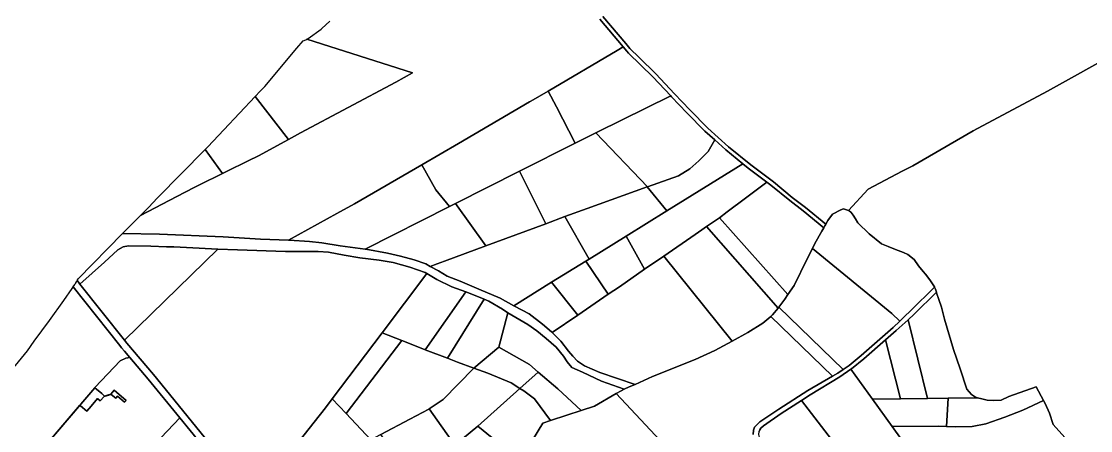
# Model space of a CAD drawing. Header units: metres. Extents: x 3 to 1027712, y 40 to 4430649.
# Drawn here: x 506331 to 507097, y 4412469 to 4412762 of the extents above; entities that cross this region are included whole.
import ezdxf

# ---------------------------------------------------------------- set-up
doc = ezdxf.new("R2010")
doc.units = ezdxf.units.M
doc.header["$MEASUREMENT"] = 0
doc.layers.add('A.ES.SDGC.CP.07003.cadastralparcel — CadastralParcel', color=1, linetype='Continuous')

msp = doc.modelspace()

# ---------------------------------------------------------------- linework, layer by layer
at = {"layer": 'A.ES.SDGC.CP.07003.cadastralparcel — CadastralParcel', "color": 7, "linetype": 'Continuous', "flags": 128}
for points in [[(506745.34, 4412763.48), (506762.09, 4412743.61), (506757.81, 4412741.09), (506708.38, 4412712.05), (506696, 4412704.77), (506695.03, 4412704.21), (506644, 4412674.37), (506617.84, 4412659.19), (506569.56, 4412631.16), (506556.92, 4412624.2), (506522.31, 4412605.13), (506502.04, 4412605.92), (506475.32, 4412607.52), (506429.72, 4412609.33), (506429.72, 4412609.33), (506403.28, 4412609.81), (506408.56, 4412615.18), (506413.74, 4412620.45), (506413.92, 4412620.63), (506416.16, 4412622.91), (506442.22, 4412636.42), (506454.53, 4412642.81), (506458.41, 4412644.82), (506474.99, 4412652.95), (506496.14, 4412663.33), (506497.88, 4412664.18), (506500.67, 4412665.69), (506522.21, 4412677.39), (506530.89, 4412682.11), (506599.07, 4412718.32), (506611.1, 4412725.14), (506535.42, 4412749.24), (506536.36, 4412749.65), (506545.69, 4412756.32), (506546.16, 4412756.76), (506551.89, 4412762.13)], [(506747.65, 4412765.39), (506764, 4412746), (506766.92, 4412742.54), (506773.54, 4412736.04), (506785.49, 4412724.31), (506799.05, 4412709.95), (506809.87, 4412698.5), (506822.85, 4412685.31), (506837.7, 4412672.08), (506853.69, 4412659.17), (506870, 4412646.91), (506883.4, 4412635.78), (506892.97, 4412628.43), (506907.45, 4412616.7), (506906.69, 4412615.38), (506905.94, 4412614.06), (506891.11, 4412626.08), (506881.53, 4412633.43), (506868.13, 4412644.56), (506865.15, 4412646.81), (506851.84, 4412656.81), (506847.99, 4412659.92), (506835.76, 4412669.79), (506827.75, 4412676.93), (506820.78, 4412683.14), (506807.71, 4412696.41), (506796.87, 4412707.89), (506796.32, 4412708.47), (506783.34, 4412722.21), (506766, 4412739.24), (506764.71, 4412740.5), (506762.09, 4412743.61), (506745.34, 4412763.48)], [(507117.44, 4412740.28), (507066.28, 4412711.96), (507013.09, 4412683.5), (506969.81, 4412658.5), (506962.21, 4412654.52), (506937.69, 4412641.66), (506923.61, 4412626.42), (506922.32, 4412626.97), (506920.15, 4412627.62), (506918.19, 4412626.75), (506912.33, 4412623.72), (506908.86, 4412619.16), (506907.45, 4412616.7), (506892.97, 4412628.43), (506883.4, 4412635.78), (506870, 4412646.91), (506853.69, 4412659.17), (506837.7, 4412672.08), (506822.85, 4412685.31), (506809.87, 4412698.5), (506799.05, 4412709.95), (506785.49, 4412724.31), (506773.54, 4412736.04), (506766.92, 4412742.54), (506764, 4412746), (506747.65, 4412765.39)], [(507078.75, 4412463.69), (507070.43, 4412472.99), (507067.74, 4412481.13), (507064.64, 4412488.07), (507063.49, 4412490.18), (507058.13, 4412500.01), (507038.58, 4412493.06), (507033.16, 4412490.46), (507027.51, 4412490.24), (507023.17, 4412490.46), (507019.26, 4412491.33), (507016.29, 4412492.18), (507014.7, 4412492.63), (507011.88, 4412494.37), (507008.62, 4412498.27), (507003.84, 4412512.81), (506999.07, 4412526.69), (506992.5, 4412548.51), (506990.33, 4412557.19), (506988.38, 4412562.61), (506986.86, 4412567.38), (506986.67, 4412567.92), (506985.98, 4412569.88), (506985.41, 4412571.51), (506985.34, 4412571.72), (506982.52, 4412575.85), (506979.74, 4412579.43), (506978.82, 4412580.62), (506977.14, 4412582.66), (506973.88, 4412586.62), (506970.79, 4412591.25), (506966.23, 4412594.72), (506963.19, 4412596.24), (506957.33, 4412598.41), (506952.12, 4412600.58), (506947.34, 4412602.53), (506938.6, 4412609.61), (506930.35, 4412617.64), (506928.62, 4412620.46), (506927.1, 4412623.06), (506925.58, 4412625.02), (506923.84, 4412626.32), (506923.84, 4412626.32), (506923.61, 4412626.42), (506937.69, 4412641.66), (506962.21, 4412654.52), (506969.81, 4412658.5), (507013.09, 4412683.5), (507066.28, 4412711.96), (507117.44, 4412740.28)], [(506459.07, 4412459.66), (506444.39, 4412477.63), (506421.61, 4412505.54), (506408.47, 4412521), (506404.56, 4412525.61), (506402.49, 4412528.04), (506401.2, 4412529.66), (506367.9, 4412571.58), (506369.09, 4412573.31), (506369.38, 4412573.74), (506369.52, 4412573.94), (506370.17, 4412575.13), (506370.71, 4412576.1), (506371.55, 4412575.04), (506372.67, 4412573.64), (506404.56, 4412533.48), (506406.36, 4412531.22), (506425.45, 4412508.74), (506477.4, 4412445.11)], [(506316.74, 4412503.2), (506334.98, 4412525.8), (506339.92, 4412532.59), (506350.84, 4412547.6), (506361.15, 4412561.87), (506367.17, 4412570.51), (506367.9, 4412571.58), (506401.2, 4412529.66), (506402.49, 4412528.04), (506404.56, 4412525.61), (506408.47, 4412521), (506405.55, 4412520.4), (506401.42, 4412518.68), (506383.62, 4412499.68), (506383.27, 4412499.27), (506373.33, 4412487.61), (506348.29, 4412458.22), (506325.23, 4412430.86)], [(506855.42, 4412465.87), (506855.67, 4412468.8), (506856.42, 4412471.09), (506858.2, 4412473), (506860.1, 4412474.78), (506873.81, 4412483.84), (506894.63, 4412497.23), (506912.34, 4412507.61), (506915.95, 4412509.73), (506919.93, 4412512.48), (506924.08, 4412515.34), (506932.83, 4412522.35), (506955.76, 4412542.46), (506960.39, 4412546.92), (506963.72, 4412550.13), (506968.35, 4412554.59), (506985.41, 4412571.51), (506985.98, 4412569.88), (506986.67, 4412567.92), (506970.89, 4412552.15), (506966.44, 4412548.11), (506957.83, 4412540.28), (506950.29, 4412533.67), (506934.76, 4412520.05), (506925.87, 4412512.93), (506925.42, 4412512.62), (506917.57, 4412507.2), (506896.11, 4412494.23), (506889.89, 4412490.19), (506875.41, 4412480.78), (506862.64, 4412472.1), (506860.85, 4412470.4), (506860.17, 4412469.21), (506859.66, 4412467.93)], [(506830.75, 4412416.45), (506757.06, 4412495.17), (506760.6, 4412497.21), (506762.85, 4412498.23), (506766.56, 4412499.91), (506770.65, 4412501.75), (506783.18, 4412507.41), (506813.69, 4412519.63), (506827.81, 4412525.92), (506840.2, 4412532.74), (506851.48, 4412538.94), (506862.33, 4412545.67), (506867.95, 4412550.4), (506912.34, 4412507.61), (506894.63, 4412497.23), (506873.81, 4412483.84), (506860.1, 4412474.78), (506858.2, 4412473), (506856.42, 4412471.09), (506855.67, 4412468.8), (506855.42, 4412465.87)], [(506348.29, 4412458.22), (506372.64, 4412486.8), (506373.02, 4412486.47), (506373.17, 4412486.34), (506377.58, 4412482.57), (506377.62, 4412482.54), (506380.7, 4412486.15), (506385.3, 4412491.55), (506385.44, 4412491.42), (506387.27, 4412489.86), (506389.97, 4412493.03), (506393.35, 4412494.03), (506393.8, 4412494.17), (506395.08, 4412494.55), (506398.34, 4412491.77), (506399.68, 4412493.35), (506404.74, 4412489.04), (506405.79, 4412490.27), (506397.25, 4412497.56), (506394.85, 4412494.74), (506394.08, 4412494.51), (506393.12, 4412494.23), (506390.27, 4412493.38), (506388.29, 4412495.07), (506384.56, 4412498.25), (506383.31, 4412499.32), (506383.31, 4412499.32), (506383.62, 4412499.68), (506401.42, 4412518.68), (506405.55, 4412520.4), (506408.47, 4412521), (506421.61, 4412505.54), (506444.39, 4412477.63), (506368.47, 4412397.96)], [(506697.04, 4412461.78), (506704.58, 4412474), (506710.16, 4412475.83), (506721.73, 4412479.64), (506732.14, 4412483.07), (506741.49, 4412486.15), (506757.06, 4412495.17), (506830.75, 4412416.45)], [(506968.33, 4412452.88), (506954.94, 4412471.52), (506988.46, 4412471.7), (506994.06, 4412471.53), (507000.15, 4412471.34), (507012.35, 4412471.62), (507022.14, 4412473.41), (507035.72, 4412478.27), (507048.8, 4412483.13), (507063.49, 4412490.18), (507064.64, 4412488.07), (507067.74, 4412481.13), (507070.43, 4412472.99), (507078.75, 4412463.69)]]:
    msp.add_lwpolyline(points, dxfattribs=at)
for points in [[(506522.21, 4412677.39), (506498.34, 4412708.1), (506502, 4412711.98), (506505.13, 4412715.3), (506528.14, 4412742.66), (506532.73, 4412748.07), (506534.52, 4412748.85), (506535.42, 4412749.24), (506611.1, 4412725.14), (506599.07, 4412718.32), (506530.89, 4412682.11), (506522.21, 4412677.39)], [(506714.27, 4412700.59), (506708.38, 4412712.05), (506757.81, 4412741.09), (506762.09, 4412743.61), (506764.71, 4412740.5), (506766, 4412739.24), (506783.34, 4412722.21), (506796.32, 4412708.47), (506743.45, 4412682.52), (506742.64, 4412682.11), (506727.67, 4412674.56), (506714.27, 4412700.59)], [(506474.99, 4412652.95), (506462.5, 4412670.14), (506463.45, 4412671.11), (506464.45, 4412672.13), (506475.8, 4412684.17), (506498.34, 4412708.1), (506522.21, 4412677.39), (506500.67, 4412665.69), (506497.88, 4412664.18), (506496.14, 4412663.33), (506474.99, 4412652.95)], [(506627.91, 4412641.24), (506617.84, 4412659.19), (506644, 4412674.37), (506695.03, 4412704.21), (506696, 4412704.77), (506708.38, 4412712.05), (506714.27, 4412700.59), (506727.67, 4412674.56), (506687.83, 4412654.48), (506641.95, 4412631.36), (506637.61, 4412629.17), (506627.91, 4412641.24)], [(506779.56, 4412643.37), (506742.64, 4412682.11), (506743.45, 4412682.52), (506796.32, 4412708.47), (506796.87, 4412707.89), (506807.71, 4412696.41), (506820.78, 4412683.14), (506827.75, 4412676.93), (506823.02, 4412668.67), (506816.43, 4412661.92), (506809.96, 4412656.31), (506801.71, 4412651.34), (506779.56, 4412643.37)], [(506706.73, 4412616.92), (506687.83, 4412654.48), (506727.67, 4412674.56), (506742.64, 4412682.11), (506779.56, 4412643.37), (506779.25, 4412643.26), (506736.31, 4412627.82), (506720.39, 4412621.96), (506706.73, 4412616.92)], [(506793.54, 4412626.15), (506779.25, 4412643.26), (506779.56, 4412643.37), (506801.71, 4412651.34), (506809.96, 4412656.31), (506816.43, 4412661.92), (506823.02, 4412668.67), (506827.75, 4412676.93), (506835.76, 4412669.79), (506847.99, 4412659.92), (506793.54, 4412626.15)], [(506416.16, 4412622.91), (506419.17, 4412625.97), (506421.74, 4412628.58), (506428.41, 4412635.38), (506462.5, 4412670.14), (506474.99, 4412652.95), (506458.41, 4412644.82), (506454.53, 4412642.81), (506442.22, 4412636.42), (506416.16, 4412622.91)], [(506522.73, 4412605.11), (506522.31, 4412605.13), (506556.92, 4412624.2), (506569.56, 4412631.16), (506617.84, 4412659.19), (506627.91, 4412641.24), (506637.61, 4412629.17), (506577.24, 4412598.74), (506559.19, 4412601.1), (506546.03, 4412603.11), (506537.19, 4412604.11), (506522.73, 4412605.11)], [(506777.55, 4412584.21), (506764.25, 4412607.99), (506793.54, 4412626.15), (506847.99, 4412659.92), (506851.84, 4412656.81), (506865.15, 4412646.81), (506849.82, 4412635.26), (506836.77, 4412625.43), (506831.15, 4412621.2), (506821.91, 4412614.82), (506818.57, 4412612.52), (506813.86, 4412609.26), (506791.26, 4412593.67), (506777.55, 4412584.21)], [(506663.58, 4412601.03), (506641.95, 4412631.36), (506687.83, 4412654.48), (506706.73, 4412616.92), (506663.58, 4412601.03)], [(506880.31, 4412566.17), (506831.15, 4412621.2), (506836.77, 4412625.43), (506849.82, 4412635.26), (506865.15, 4412646.81), (506868.13, 4412644.56), (506881.53, 4412633.43), (506891.11, 4412626.08), (506905.94, 4412614.06), (506904.51, 4412611.57), (506899.52, 4412602.67), (506897.83, 4412599.23), (506894.11, 4412591.63), (506884.75, 4412572.51), (506880.31, 4412566.17)], [(506737.78, 4412591.57), (506720.39, 4412621.96), (506736.31, 4412627.82), (506779.25, 4412643.26), (506793.54, 4412626.15), (506764.25, 4412607.99), (506737.78, 4412591.57)], [(506577.67, 4412598.69), (506577.24, 4412598.74), (506637.61, 4412629.17), (506641.95, 4412631.36), (506663.58, 4412601.03), (506634.02, 4412590.14), (506628.69, 4412588.18), (506623.72, 4412586.35), (506620.66, 4412588.05), (506612.22, 4412591.06), (506602.58, 4412593.67), (506593.14, 4412595.88), (506577.67, 4412598.69)], [(506629.69, 4412583.03), (506623.72, 4412586.35), (506628.69, 4412588.18), (506634.02, 4412590.14), (506663.58, 4412601.03), (506706.73, 4412616.92), (506720.39, 4412621.96), (506737.78, 4412591.57), (506735.38, 4412590.08), (506710.88, 4412574.89), (506683.8, 4412558.1), (506674.01, 4412563.47), (506658.74, 4412569.9), (506645.36, 4412575.6), (506635.91, 4412579.42), (506629.69, 4412583.03)], [(506873.21, 4412556.38), (506821.91, 4412614.82), (506831.15, 4412621.2), (506880.31, 4412566.17), (506877.97, 4412562.81), (506873.84, 4412557.17), (506873.21, 4412556.38)], [(506954.67, 4412552.59), (506897.83, 4412599.23), (506899.52, 4412602.67), (506904.51, 4412611.57), (506905.94, 4412614.06), (506906.69, 4412615.38), (506907.45, 4412616.7), (506908.86, 4412619.16), (506912.33, 4412623.72), (506918.19, 4412626.75), (506920.15, 4412627.62), (506922.32, 4412626.97), (506923.61, 4412626.42), (506923.84, 4412626.32), (506925.58, 4412625.02), (506927.1, 4412623.06), (506928.62, 4412620.46), (506930.35, 4412617.64), (506938.6, 4412609.61), (506947.34, 4412602.53), (506952.12, 4412600.58), (506957.33, 4412598.41), (506963.19, 4412596.24), (506966.23, 4412594.72), (506970.79, 4412591.25), (506973.88, 4412586.62), (506977.14, 4412582.66), (506978.82, 4412580.62), (506979.74, 4412579.43), (506982.52, 4412575.85), (506985.34, 4412571.72), (506985.41, 4412571.51), (506968.35, 4412554.59), (506963.72, 4412550.13), (506960.39, 4412546.92), (506954.67, 4412552.59)], [(506840.2, 4412532.74), (506791.26, 4412593.67), (506813.86, 4412609.26), (506818.57, 4412612.52), (506821.91, 4412614.82), (506873.21, 4412556.38), (506869.28, 4412551.53), (506867.95, 4412550.4), (506862.33, 4412545.67), (506851.48, 4412538.94), (506840.2, 4412532.74)], [(506371.55, 4412575.04), (506370.71, 4412576.1), (506371.47, 4412577.48), (506403.28, 4412609.81), (506429.72, 4412609.33), (506475.32, 4412607.52), (506502.04, 4412605.92), (506522.31, 4412605.13), (506522.73, 4412605.11), (506537.19, 4412604.11), (506546.03, 4412603.11), (506559.19, 4412601.1), (506577.24, 4412598.74), (506577.67, 4412598.69), (506593.14, 4412595.88), (506602.58, 4412593.67), (506612.22, 4412591.06), (506620.66, 4412588.05), (506623.72, 4412586.35), (506629.69, 4412583.03), (506635.91, 4412579.42), (506645.36, 4412575.6), (506658.74, 4412569.9), (506674.01, 4412563.47), (506683.8, 4412558.1), (506684.25, 4412557.85), (506694.7, 4412552.23), (506704.34, 4412544.81), (506710.77, 4412539.39), (506711.24, 4412538.92), (506717.4, 4412532.76), (506723.02, 4412525.54), (506726.03, 4412521.92), (506729.45, 4412518.31), (506734.47, 4412514.9), (506745.32, 4412510.28), (506770.65, 4412501.75), (506766.56, 4412499.91), (506762.85, 4412498.23), (506746.56, 4412504), (506733.1, 4412510.42), (506725.27, 4412513.83), (506722.05, 4412517.85), (506719.44, 4412521.86), (506714.02, 4412528.48), (506706.99, 4412534.71), (506700.36, 4412540.13), (506693.73, 4412544.74), (506685.29, 4412549.56), (506679.45, 4412553.13), (506675.52, 4412555.53), (506665.88, 4412561.35), (506662.6, 4412562.72), (506652.42, 4412566.97), (506649.24, 4412568.1), (506639.36, 4412571.59), (506628.53, 4412576.81), (506621.46, 4412581.18), (506620.08, 4412582.03), (506609.24, 4412585.84), (506597.19, 4412589.05), (506587.15, 4412590.66), (506573.28, 4412592.47), (506562.04, 4412594.27), (506550.99, 4412596.48), (506543.55, 4412596.88), (506520.09, 4412597.06), (506485.74, 4412598.07), (506471.64, 4412598.76), (506449.18, 4412599.87), (506439.94, 4412600.23), (506439.41, 4412600.25), (506435.41, 4412600.41), (506434.72, 4412600.44), (506423.47, 4412600.88), (506407.4, 4412601.08), (506403.58, 4412600.27), (506399.96, 4412598.07), (506390.32, 4412589.23), (506372.67, 4412573.64), (506371.55, 4412575.04)], [(506751.5, 4412566.31), (506735.38, 4412590.08), (506737.78, 4412591.57), (506764.25, 4412607.99), (506777.55, 4412584.21), (506759.49, 4412571.75), (506751.5, 4412566.31)], [(506404.56, 4412533.48), (506372.67, 4412573.64), (506390.32, 4412589.23), (506399.96, 4412598.07), (506403.58, 4412600.27), (506407.4, 4412601.08), (506423.47, 4412600.88), (506434.72, 4412600.44), (506435.41, 4412600.41), (506439.41, 4412600.25), (506439.94, 4412600.23), (506449.18, 4412599.87), (506471.64, 4412598.76), (506404.56, 4412533.48)], [(506406.36, 4412531.22), (506404.56, 4412533.48), (506471.64, 4412598.76), (506485.74, 4412598.07), (506520.09, 4412597.06), (506543.55, 4412596.88), (506550.99, 4412596.48), (506562.04, 4412594.27), (506573.28, 4412592.47), (506587.15, 4412590.66), (506597.19, 4412589.05), (506609.24, 4412585.84), (506620.08, 4412582.03), (506621.46, 4412581.18), (506589.35, 4412538.67), (506553.6, 4412491.29), (506548.71, 4412484.82), (506497.38, 4412419.92), (506477.4, 4412445.11), (506425.45, 4412508.74), (506406.36, 4412531.22)], [(506919.93, 4412512.48), (506873.84, 4412557.17), (506877.97, 4412562.81), (506880.31, 4412566.17), (506884.75, 4412572.51), (506894.11, 4412591.63), (506897.83, 4412599.23), (506954.67, 4412552.59), (506960.39, 4412546.92), (506955.76, 4412542.46), (506932.83, 4412522.35), (506924.08, 4412515.34), (506919.93, 4412512.48)], [(506729.6, 4412551.42), (506710.88, 4412574.89), (506735.38, 4412590.08), (506751.5, 4412566.31), (506729.6, 4412551.42)], [(506717.4, 4412532.76), (506711.24, 4412538.92), (506729.6, 4412551.42), (506751.5, 4412566.31), (506759.49, 4412571.75), (506777.55, 4412584.21), (506791.26, 4412593.67), (506840.2, 4412532.74), (506827.81, 4412525.92), (506813.69, 4412519.63), (506783.18, 4412507.41), (506770.65, 4412501.75), (506745.32, 4412510.28), (506734.47, 4412514.9), (506729.45, 4412518.31), (506726.03, 4412521.92), (506723.02, 4412525.54), (506717.4, 4412532.76)], [(506603.47, 4412533.07), (506589.35, 4412538.67), (506621.46, 4412581.18), (506628.53, 4412576.81), (506639.36, 4412571.59), (506649.24, 4412568.1), (506620.29, 4412526.45), (506617.28, 4412527.59), (506603.47, 4412533.07)], [(506684.25, 4412557.85), (506683.8, 4412558.1), (506710.88, 4412574.89), (506729.6, 4412551.42), (506711.24, 4412538.92), (506710.77, 4412539.39), (506704.34, 4412544.81), (506694.7, 4412552.23), (506684.25, 4412557.85)], [(506636.21, 4412520.41), (506620.29, 4412526.45), (506649.24, 4412568.1), (506652.42, 4412566.97), (506662.6, 4412562.72), (506636.21, 4412520.41)], [(506980.42, 4412491.69), (506966.44, 4412548.11), (506970.89, 4412552.15), (506986.67, 4412567.92), (506986.86, 4412567.38), (506988.38, 4412562.61), (506990.33, 4412557.19), (506992.5, 4412548.51), (506999.07, 4412526.69), (507003.84, 4412512.81), (507008.62, 4412498.27), (507011.88, 4412494.37), (507014.7, 4412492.63), (507016.29, 4412492.18), (506995.14, 4412491.89), (506980.42, 4412491.69)], [(506643.3, 4412517.72), (506636.21, 4412520.41), (506662.6, 4412562.72), (506665.88, 4412561.35), (506675.52, 4412555.53), (506679.45, 4412553.13), (506672.95, 4412528.51), (506655.19, 4412513.4), (506643.3, 4412517.72)], [(506694.95, 4412515.95), (506672.95, 4412528.51), (506679.45, 4412553.13), (506685.29, 4412549.56), (506693.73, 4412544.74), (506700.36, 4412540.13), (506706.99, 4412534.71), (506714.02, 4412528.48), (506719.44, 4412521.86), (506722.05, 4412517.85), (506725.27, 4412513.83), (506733.1, 4412510.42), (506746.56, 4412504), (506762.85, 4412498.23), (506760.6, 4412497.21), (506757.06, 4412495.17), (506741.49, 4412486.15), (506732.14, 4412483.07), (506715.32, 4412498.57), (506701.24, 4412510.59), (506694.95, 4412515.95)], [(506912.34, 4412507.61), (506867.95, 4412550.4), (506869.28, 4412551.53), (506873.21, 4412556.38), (506873.84, 4412557.17), (506919.93, 4412512.48), (506915.95, 4412509.73), (506912.34, 4412507.61)], [(506960.98, 4412491.43), (506950.29, 4412533.67), (506957.83, 4412540.28), (506966.44, 4412548.11), (506980.42, 4412491.69), (506960.98, 4412491.43)], [(506563.51, 4412480.75), (506553.6, 4412491.29), (506589.35, 4412538.67), (506603.47, 4412533.07), (506563.51, 4412480.75)], [(506581.27, 4412461.86), (506563.51, 4412480.75), (506603.47, 4412533.07), (506617.28, 4412527.59), (506620.29, 4412526.45), (506636.21, 4412520.41), (506643.3, 4412517.72), (506655.19, 4412513.4), (506633.02, 4412490.97), (506623.08, 4412484.24), (506622.81, 4412484.06), (506609.31, 4412476.82), (506588.35, 4412465.8), (506584.29, 4412463.66), (506581.27, 4412461.86)], [(506665.03, 4412509.83), (506655.19, 4412513.4), (506672.95, 4412528.51), (506694.95, 4412515.95), (506701.24, 4412510.59), (506688.14, 4412498.86), (506681.82, 4412502.92), (506665.03, 4412509.83)], [(506940.83, 4412491.16), (506925.42, 4412512.62), (506925.87, 4412512.93), (506934.76, 4412520.05), (506950.29, 4412533.67), (506960.98, 4412491.43), (506940.83, 4412491.16)], [(506641.46, 4412458.18), (506623.08, 4412484.24), (506633.02, 4412490.97), (506655.19, 4412513.4), (506665.03, 4412509.83), (506681.82, 4412502.92), (506688.14, 4412498.86), (506658.05, 4412471.88), (506657.9, 4412471.76), (506641.46, 4412458.18)], [(506691.04, 4412497), (506688.14, 4412498.86), (506701.24, 4412510.59), (506715.32, 4412498.57), (506732.14, 4412483.07), (506721.73, 4412479.64), (506710.16, 4412475.83), (506698.61, 4412491.4), (506691.04, 4412497)], [(506918.73, 4412452.77), (506889.89, 4412490.19), (506896.11, 4412494.23), (506917.57, 4412507.2), (506925.42, 4412512.62), (506940.83, 4412491.16), (506954.94, 4412471.52), (506968.33, 4412452.88), (506976.21, 4412441.92), (506983.33, 4412432.01), (506989.32, 4412423.49), (507001.29, 4412406.47), (507013.65, 4412390.66), (507022.82, 4412378.9), (507024.81, 4412375.9), (507008.92, 4412359.9), (506975.65, 4412401.88), (506964.66, 4412393.04), (506956.06, 4412404.36), (506949.45, 4412412.93), (506931.6, 4412436.08), (506918.73, 4412452.77)], [(506383.31, 4412499.32), (506384.56, 4412498.25), (506388.29, 4412495.07), (506390.27, 4412493.38), (506393.12, 4412494.23), (506394.08, 4412494.51), (506394.85, 4412494.74), (506397.25, 4412497.56), (506405.79, 4412490.27), (506404.74, 4412489.04), (506399.68, 4412493.35), (506398.34, 4412491.77), (506395.08, 4412494.55), (506393.8, 4412494.17), (506393.35, 4412494.03), (506389.97, 4412493.03), (506387.27, 4412489.86), (506385.44, 4412491.42), (506385.3, 4412491.55), (506380.7, 4412486.15), (506377.62, 4412482.54), (506377.58, 4412482.57), (506373.17, 4412486.34), (506373.02, 4412486.47), (506372.64, 4412486.8), (506373.33, 4412487.61), (506383.27, 4412499.27), (506383.31, 4412499.32)], [(506687.68, 4412447.57), (506657.9, 4412471.76), (506658.05, 4412471.88), (506688.14, 4412498.86), (506691.04, 4412497), (506698.61, 4412491.4), (506710.16, 4412475.83), (506704.58, 4412474), (506697.04, 4412461.78), (506691.99, 4412453.6), (506687.68, 4412447.57)], [(507000.15, 4412471.34), (506994.06, 4412471.53), (506995.14, 4412491.89), (507016.29, 4412492.18), (507019.26, 4412491.33), (507023.17, 4412490.46), (507027.51, 4412490.24), (507033.16, 4412490.46), (507038.58, 4412493.06), (507058.13, 4412500.01), (507063.49, 4412490.18), (507048.8, 4412483.13), (507035.72, 4412478.27), (507022.14, 4412473.41), (507012.35, 4412471.62), (507000.15, 4412471.34)], [(506515.98, 4412396.46), (506497.38, 4412419.92), (506548.71, 4412484.82), (506553.6, 4412491.29), (506563.51, 4412480.75), (506581.27, 4412461.86), (506557.62, 4412447.87), (506551.69, 4412442.93), (506549.07, 4412435.04), (506545.77, 4412415.95), (506542.06, 4412394.01), (506537.63, 4412367.76), (506531.27, 4412376.53), (506515.98, 4412396.46)], [(506883.75, 4412429.96), (506870.48, 4412448.98), (506862.04, 4412460.19), (506859.91, 4412463.85), (506859.49, 4412465.8), (506859.66, 4412467.93), (506860.17, 4412469.21), (506860.85, 4412470.4), (506862.64, 4412472.1), (506875.41, 4412480.78), (506889.89, 4412490.19), (506918.73, 4412452.77), (506883.75, 4412429.96)], [(506954.94, 4412471.52), (506940.83, 4412491.16), (506960.98, 4412491.43), (506980.42, 4412491.69), (506995.14, 4412491.89), (506994.06, 4412471.53), (506988.46, 4412471.7), (506954.94, 4412471.52)], [(506611.67, 4412433.58), (506588.35, 4412465.8), (506609.31, 4412476.82), (506622.81, 4412484.06), (506623.08, 4412484.24), (506641.46, 4412458.18), (506622.33, 4412442.38), (506611.67, 4412433.58)], [(506347.7, 4412344.72), (506331.5, 4412356.83), (506368.47, 4412397.96), (506444.39, 4412477.63), (506459.07, 4412459.66), (506458.32, 4412458.89), (506457.38, 4412457.92), (506455.64, 4412456.12), (506347.7, 4412344.72)], [(506652.89, 4412442.49), (506641.46, 4412458.18), (506657.9, 4412471.76), (506687.68, 4412447.57), (506681.03, 4412438.26), (506674.73, 4412429.58), (506671.95, 4412426.18), (506661.17, 4412435.26), (506658.54, 4412437.55), (506652.89, 4412442.49)]]:
    msp.add_lwpolyline(points, close=True, dxfattribs=at)

doc.saveas('drawing.dxf')
